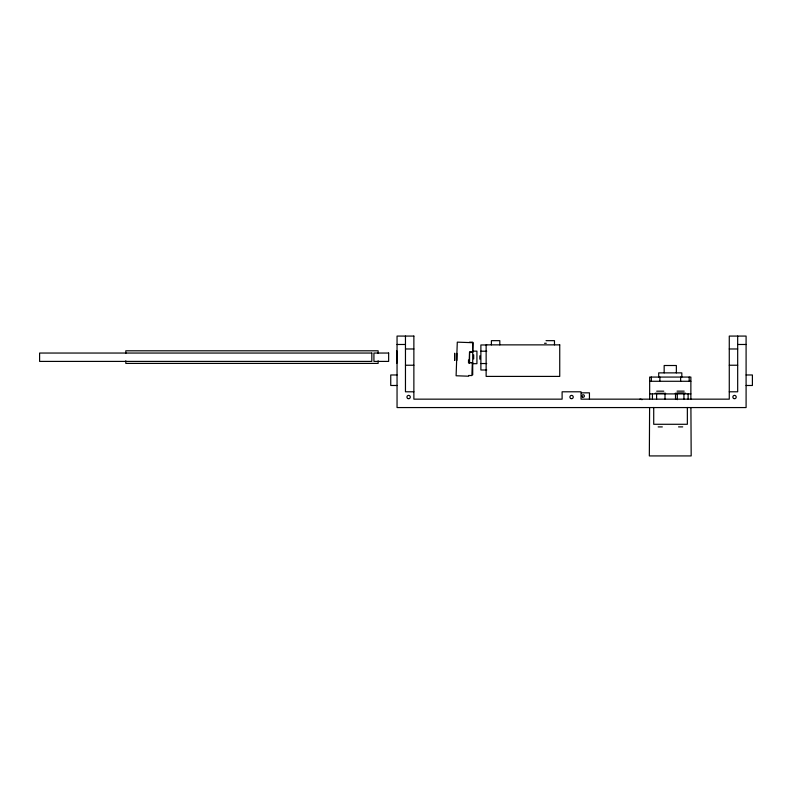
<?xml version="1.0" encoding="UTF-8"?>
<svg xmlns="http://www.w3.org/2000/svg" width="792" height="792" viewBox="0 0 792 792"><rect width="100%" height="100%" fill="white"/><g stroke="black" fill="none" stroke-linecap="round" stroke-linejoin="round"><path stroke-width="1.19" d="M649.608 407.791L649.341 455.925L691.178 455.925L690.911 407.791M469.171 363.251L469.557 352.044L472.715 352.163L473.042 342.708L457.291 342.144L456.103 375.764L468.706 376.21L468.735 375.457L471.883 375.566L472.339 362.667L469.191 362.558M472.715 352.163L469.557 352.173L469.557 362.875M546.064 340.659L554.479 340.659L554.479 344.867M469.557 342.174L472.715 342.174L472.715 374.863M544.549 343.273L546.262 343.273M397.049 344.48L405.464 344.48M737.679 344.48L746.094 344.48M486.743 344.965L480.883 344.965L480.883 369.993L486.743 369.993M405.464 348.975L413.87 348.975M729.274 348.975L737.679 348.975M472.715 351.143L476.923 351.143L476.923 363.686L472.715 363.686M480.883 351.212L486.743 351.212M480.883 363.538L486.743 363.538M405.464 365.231L413.87 365.231M729.274 365.231L737.679 365.231M397.049 374.972L390.743 374.972L390.743 385.486L397.049 385.486M746.094 374.972L752.4 374.972L752.4 385.486L746.094 385.486M649.658 381.279L690.871 381.279M656.687 391.169L663.795 391.169M677.071 391.139L684.179 391.139M413.87 391.793L405.464 391.793L405.464 336.075M729.274 391.793L737.679 391.793L737.679 336.075M581.417 392.842L589.446 392.842L589.446 399.158M677.071 393.238L684.179 393.238M655.152 393.268L665.617 393.268M675.239 393.268L685.694 393.268M649.658 393.901L690.871 393.901M658.152 426.908L662.33 426.908M678.536 426.888L682.714 426.888M469.557 362.647L472.715 362.677M690.871 399.158L690.871 377.071L649.658 377.071L649.658 399.158M689.188 377.071L689.188 381.279M688.119 393.901L688.119 399.158M687.357 407.464L687.357 424.284L653.717 424.284L653.717 407.464M683.932 393.901L683.932 399.158M681.823 377.071L681.823 372.874L658.697 372.874L658.697 377.071M680.635 377.071L680.635 381.279M677.308 393.901L677.308 399.683M676.358 372.874L676.358 365.508L664.161 365.508L664.161 372.874M675.517 393.901L675.517 399.158M665.003 393.901L665.003 399.158M659.894 377.071L659.894 381.279M656.598 393.901L656.598 399.158M652.43 393.901L652.43 399.158M651.341 377.071L651.341 381.279M499.811 344.867L499.811 340.659L491.396 340.659L491.396 344.867M479.833 355.796L479.833 359.162M473.685 354.806L473.685 358.994M468.508 359.984L468.508 362.875M456.865 353.351L456.865 360.459M454.766 353.351L454.766 360.459M454.598 353.351L454.598 360.459M396.772 350.826L396.772 363.37M378.13 353.39L378.13 350.797L125.809 350.797L125.809 353.39M378.13 360.805L378.13 363.409L125.809 363.409L125.809 360.805M639.906 399.158A4.207 4.207 0 0 1 642.015 399.712M413.87 336.075L397.049 336.075L397.049 407.563L746.094 407.563L746.094 336.075L729.274 336.075L729.274 399.158L581.031 399.158L581.031 391.793L562.112 391.793L562.112 399.158L413.87 399.158L413.87 336.075M559.736 344.867L486.139 344.867L486.139 376.408L559.736 376.408L559.736 344.867M371.824 353.044L39.6 353.044L39.6 361.409L371.824 361.409L371.824 353.044M388.644 353.044L373.923 353.044L373.923 361.409L388.644 361.409L388.644 353.044M733.689 398.505A1.683 1.683 0 0 0 736.213 397.049A1.683 1.683 0 0 0 733.689 395.594A1.683 1.683 0 0 0 733.689 398.505M570.735 398.505A1.683 1.683 0 0 0 573.25 397.049A1.683 1.683 0 0 0 570.735 395.594A1.683 1.683 0 0 0 570.735 398.505M407.771 398.505A1.683 1.683 0 0 0 410.296 397.049A1.683 1.683 0 0 0 407.771 395.594A1.683 1.683 0 0 0 407.771 398.505M582.506 397.089A1.257 1.257 0 0 0 584.397 396A1.257 1.257 0 0 0 582.506 394.911A1.257 1.257 0 0 0 582.506 397.089"/></g></svg>
